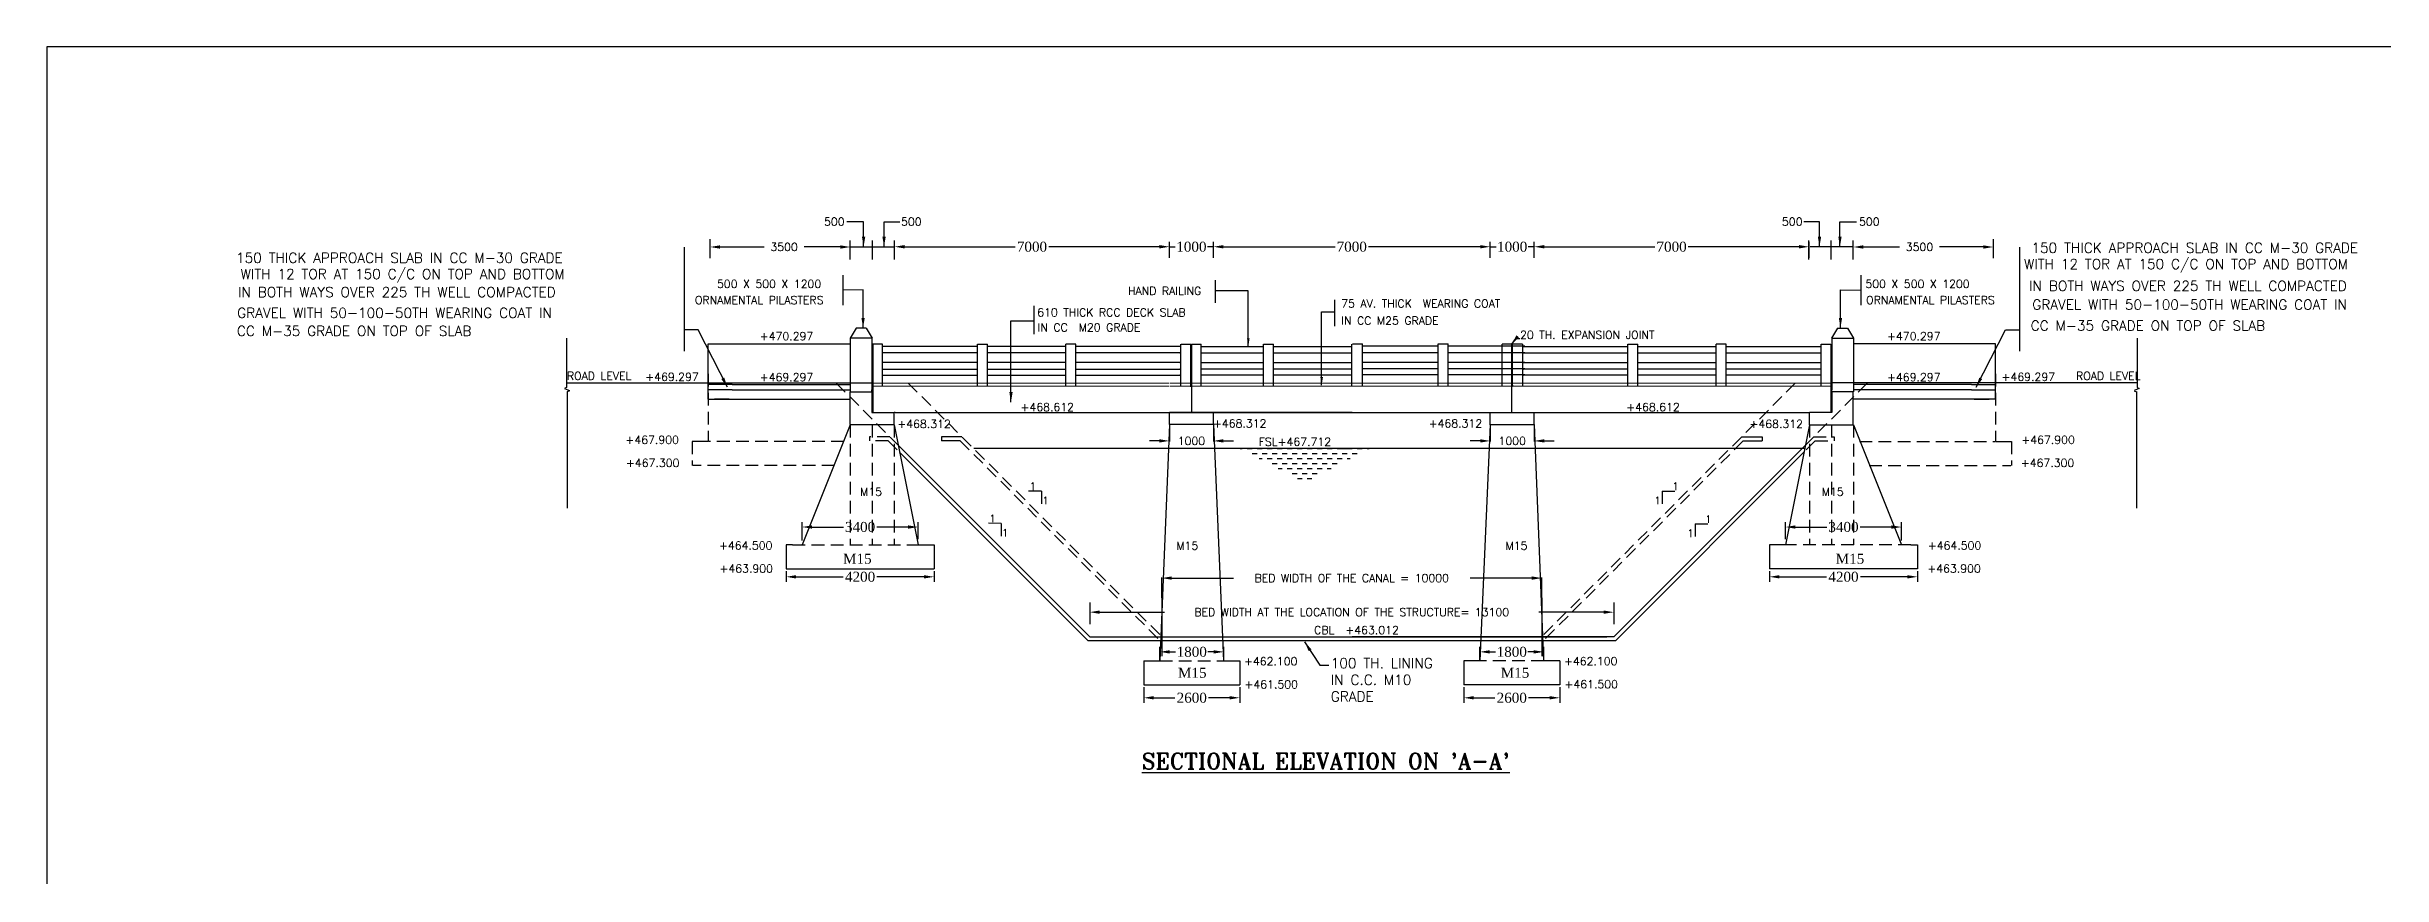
# Model space of a CAD drawing. Header units: millimetres. Extents: x 173 to 1182, y 876 to 1915.
# Drawn here: x 173 to 757, y 1264 to 1471 of the extents above; entities that cross this region are included whole.
import ezdxf
from ezdxf.enums import TextEntityAlignment as Align

# ---------------------------------------------------------------- set-up
doc = ezdxf.new("R2010")
doc.units = ezdxf.units.MM
doc.linetypes.add('HIDDEN', pattern=[9.525, 6.35, -3.175])
doc.styles.add('ROMANS', font='romans')
doc.styles.add('ROMANT', font='romant')
doc.styles.get("Standard").update_dxf_attribs({"font": 'times.ttf'})
doc.styles.add('TIMES NEW ROMAN', font='times.ttf')
doc.dimstyles.new('ISO-25', dxfattribs={"dimtxt": 2.5, "dimasz": 2.5, "dimexe": 1.25, "dimexo": 0.625, "dimtad": 0, "dimtih": 1, "dimtoh": 1, "dimlfac": 100, "dimtxsty": 'TIMES NEW ROMAN', "dimcen": 2.5, "dimadec": 0, "dimazin": 0, "dimtfac": 1, "dimtmove": 0, "dimatfit": 3, "dimfxl": 1, "dimarcsym": 0})
doc.dimstyles.get("Standard").update_dxf_attribs({"dimtxt": 2, "dimasz": 2.5, "dimexe": 0.18, "dimexo": 0.18, "dimgap": 1.5, "dimtad": 0, "dimtih": 1, "dimtoh": 1, "dimdec": 0, "dimlfac": 100, "dimzin": 0, "dimdsep": 46, "dimtxsty": 'ROMANS', "dimcen": 0.09, "dimadec": 0, "dimazin": 0, "dimtfac": 1, "dimtdec": 0, "dimtofl": 0, "dimtmove": 1, "dimatfit": 1, "dimfxl": 1, "dimtolj": 1, "dimtzin": 0, "dimarcsym": 0})
doc.dimstyles.new('STANDARD$0', dxfattribs={"dimscale": 88.888889, "dimtxt": 0.02, "dimasz": 0.02, "dimexe": 0.1, "dimexo": 0.1, "dimgap": 0.09, "dimtad": 2, "dimtih": 1, "dimtoh": 1, "dimdec": 0, "dimzin": 1, "dimdsep": 46, "dimtxsty": 'Standard', "dimcen": 0.09, "dimadec": 0, "dimazin": 0, "dimtfac": 1, "dimtdec": 4, "dimtofl": 0, "dimtmove": 0, "dimatfit": 3, "dimfxl": 1, "dimtolj": 1, "dimtzin": 1, "dimarcsym": 0})

# ---------------------------------------------------------------- blocks, each defined once
blk = doc.blocks.new('*D68')
at = {"color": 0, "lineweight": -2, "transparency": 16777216}
for p, q in [((451.41, 1372.75), (448.91, 1372.75)), ((453.91, 1376.64), (453.91, 1372.57)), ((464.91, 1376.61), (464.91, 1372.57)), ((467.41, 1372.75), (469.91, 1372.75))]:
    blk.add_line(p, q, dxfattribs=at)
at = {"color": 0, "transparency": 16777216}
for points in [[(451.41, 1373.17), (451.41, 1372.34), (453.91, 1372.75)], [(467.41, 1373.17), (467.41, 1372.34), (464.91, 1372.75)]]:
    blk.add_solid(points, dxfattribs=at)
at = {"layer": 'Defpoints', "color": 0, "transparency": 16777216}
for p in [(453.91, 1376.82), (464.91, 1376.79), (464.91, 1372.75)]:
    blk.add_point(p, dxfattribs=at)
at = {"color": 0, "transparency": 16777216, "insert": (459.41, 1372.75), "char_height": 2, "attachment_point": 5, "style": 'ROMANS'}
blk.add_mtext('\\A1;1000', dxfattribs=at)
blk = doc.blocks.new('*D69')
at = {"color": 0, "lineweight": -2, "transparency": 16777216}
for p, q in [((436.5, 1329.94), (452.72, 1329.94)), ((562.5, 1329.94), (546.29, 1329.94))]:
    blk.add_line(p, q, dxfattribs=at)
at = {"color": 0, "transparency": 16777216}
for points in [[(436.5, 1330.36), (436.5, 1329.53), (434, 1329.94)], [(562.5, 1330.36), (562.5, 1329.53), (565, 1329.94)]]:
    blk.add_solid(points, dxfattribs=at)
at = {"layer": 'Defpoints', "color": 0, "transparency": 16777216}
for p in [(434, 1329.94), (565, 1329.94), (565, 1329.94)]:
    blk.add_point(p, dxfattribs=at)
at = {"color": 0, "transparency": 16777216, "insert": (499.5, 1329.94), "char_height": 2, "attachment_point": 5, "style": 'ROMANS'}
blk.add_mtext('\\A1;BED WIDTH AT THE LOCATION OF THE STRUCTURE= 13100', dxfattribs=at)
blk = doc.blocks.new('*D75')
at = {"color": 0, "lineweight": -2, "transparency": 16777216}
for p, q in [((362.09, 1347.87), (362.09, 1352.48)), ((364.59, 1351.23), (372.41, 1351.23)), ((388.59, 1351.23), (380.76, 1351.23)), ((391.09, 1348.23), (391.09, 1352.48))]:
    blk.add_line(p, q, dxfattribs=at)
at = {"color": 0, "transparency": 16777216}
for points in [[(364.59, 1351.64), (364.59, 1350.81), (362.09, 1351.23)], [(388.59, 1351.64), (388.59, 1350.81), (391.09, 1351.23)]]:
    blk.add_solid(points, dxfattribs=at)
at = {"layer": 'Defpoints', "color": 0, "transparency": 16777216}
for p in [(391.09, 1351.23), (362.09, 1347.24), (391.09, 1347.61)]:
    blk.add_point(p, dxfattribs=at)
at = {"color": 0, "transparency": 16777216, "insert": (376.59, 1351.23), "char_height": 2.5, "attachment_point": 5, "style": 'TIMES NEW ROMAN'}
blk.add_mtext('3400', dxfattribs=at)
blk = doc.blocks.new('*D76')
at = {"color": 0, "lineweight": -2, "transparency": 16777216}
for p, q in [((358.09, 1340.17), (358.09, 1337.53)), ((360.59, 1338.78), (372.37, 1338.78)), ((392.59, 1338.78), (380.81, 1338.78)), ((395.09, 1340.17), (395.09, 1337.53))]:
    blk.add_line(p, q, dxfattribs=at)
at = {"color": 0, "transparency": 16777216}
for points in [[(360.59, 1339.19), (360.59, 1338.36), (358.09, 1338.78)], [(392.59, 1339.19), (392.59, 1338.36), (395.09, 1338.78)]]:
    blk.add_solid(points, dxfattribs=at)
at = {"layer": 'Defpoints', "color": 0, "transparency": 16777216}
for p in [(358.09, 1340.79), (395.09, 1340.79), (395.09, 1338.78)]:
    blk.add_point(p, dxfattribs=at)
at = {"color": 0, "transparency": 16777216, "insert": (376.59, 1338.78), "char_height": 2.5, "attachment_point": 5, "style": 'TIMES NEW ROMAN'}
blk.add_mtext('4200', dxfattribs=at)
blk = doc.blocks.new('*D77')
at = {"color": 0, "lineweight": -2, "transparency": 16777216}
for p, q in [((339.11, 1420.98), (339.11, 1421.4)), ((341.61, 1421.22), (352.57, 1421.22)), ((371.64, 1421.22), (362.61, 1421.22)), ((374.14, 1420.67), (374.14, 1421.4))]:
    blk.add_line(p, q, dxfattribs=at)
at = {"color": 0, "transparency": 16777216}
for points in [[(341.61, 1421.64), (341.61, 1420.8), (339.11, 1421.22)], [(371.64, 1421.64), (371.64, 1420.8), (374.14, 1421.22)]]:
    blk.add_solid(points, dxfattribs=at)
at = {"layer": 'Defpoints', "color": 0, "transparency": 16777216}
for p in [(339.11, 1421.22), (339.11, 1420.8), (374.14, 1420.49)]:
    blk.add_point(p, dxfattribs=at)
at = {"color": 0, "transparency": 16777216, "insert": (357.59, 1421.22), "char_height": 2, "attachment_point": 5, "style": 'ROMANS'}
blk.add_mtext('\\A1;3500', dxfattribs=at)
blk = doc.blocks.new('*D90')
at = {"color": 0, "lineweight": -2, "transparency": 16777216}
for p, q in [((452, 1333.52), (452, 1338.64)), ((454.5, 1338.46), (469.91, 1338.46)), ((544.5, 1338.46), (529.1, 1338.46)), ((547, 1333.52), (547, 1338.64))]:
    blk.add_line(p, q, dxfattribs=at)
at = {"color": 0, "transparency": 16777216}
for points in [[(454.5, 1338.88), (454.5, 1338.05), (452, 1338.46)], [(544.5, 1338.88), (544.5, 1338.05), (547, 1338.46)]]:
    blk.add_solid(points, dxfattribs=at)
at = {"layer": 'Defpoints', "color": 0, "transparency": 16777216}
for p in [(547, 1338.46), (452, 1333.34), (547, 1333.34)]:
    blk.add_point(p, dxfattribs=at)
at = {"color": 0, "transparency": 16777216, "insert": (499.5, 1338.46), "char_height": 2, "attachment_point": 5, "style": 'ROMANS'}
blk.add_mtext('\\A1;BED WIDTH OF THE CANAL = 10000', dxfattribs=at)
blk = doc.blocks.new('*D94')
at = {"color": 0, "lineweight": -2, "transparency": 16777216}
for p, q in [((447.5, 1311.19), (447.5, 1307.29)), ((450, 1308.54), (455.29, 1308.54)), ((469, 1308.54), (463.71, 1308.54)), ((471.5, 1311.19), (471.5, 1307.29))]:
    blk.add_line(p, q, dxfattribs=at)
at = {"color": 0, "transparency": 16777216}
for points in [[(450, 1308.96), (450, 1308.13), (447.5, 1308.54)], [(469, 1308.96), (469, 1308.13), (471.5, 1308.54)]]:
    blk.add_solid(points, dxfattribs=at)
at = {"layer": 'Defpoints', "color": 0, "transparency": 16777216}
for p in [(447.5, 1311.82), (447.5, 1308.54), (471.5, 1311.82)]:
    blk.add_point(p, dxfattribs=at)
at = {"color": 0, "transparency": 16777216, "insert": (459.5, 1308.54), "char_height": 2.5, "attachment_point": 5, "style": 'TIMES NEW ROMAN'}
blk.add_mtext('2600', dxfattribs=at)
blk = doc.blocks.new('*D95')
at = {"color": 0, "lineweight": -2, "transparency": 16777216}
for p, q in [((451.5, 1317.93), (451.5, 1321.27)), ((454, 1320.02), (455.47, 1320.02)), ((465.01, 1320.02), (463.54, 1320.02)), ((467.51, 1317.84), (467.51, 1321.27))]:
    blk.add_line(p, q, dxfattribs=at)
at = {"color": 0, "transparency": 16777216}
for points in [[(454, 1320.43), (454, 1319.6), (451.5, 1320.02)], [(465.01, 1320.43), (465.01, 1319.6), (467.51, 1320.02)]]:
    blk.add_solid(points, dxfattribs=at)
at = {"layer": 'Defpoints', "color": 0, "transparency": 16777216}
for p in [(451.5, 1320.02), (451.5, 1317.31), (467.51, 1317.21)]:
    blk.add_point(p, dxfattribs=at)
at = {"color": 0, "transparency": 16777216, "insert": (459.5, 1320.02), "char_height": 2.5, "attachment_point": 5, "style": 'TIMES NEW ROMAN'}
blk.add_mtext('1800', dxfattribs=at)
blk = doc.blocks.new('*D107')
at = {"color": 0, "lineweight": -2, "transparency": 16777216}
for p, q in [((531.6, 1372.75), (529.1, 1372.75)), ((534.1, 1376.61), (534.1, 1372.57)), ((545.1, 1376.64), (545.1, 1372.57)), ((547.6, 1372.75), (550.1, 1372.75))]:
    blk.add_line(p, q, dxfattribs=at)
at = {"color": 0, "transparency": 16777216}
for points in [[(531.6, 1373.17), (531.6, 1372.34), (534.1, 1372.75)], [(547.6, 1373.17), (547.6, 1372.34), (545.1, 1372.75)]]:
    blk.add_solid(points, dxfattribs=at)
at = {"layer": 'Defpoints', "color": 0, "transparency": 16777216}
for p in [(534.1, 1376.79), (534.1, 1372.75), (545.1, 1376.82)]:
    blk.add_point(p, dxfattribs=at)
at = {"color": 0, "transparency": 16777216, "insert": (539.6, 1372.75), "char_height": 2, "attachment_point": 5, "style": 'ROMANS'}
blk.add_mtext('\\A1;1000', dxfattribs=at)
blk = doc.blocks.new('*D108')
at = {"color": 0, "lineweight": -2, "transparency": 16777216}
for p, q in [((607.92, 1348.23), (607.92, 1352.48)), ((610.42, 1351.23), (618.24, 1351.23)), ((634.42, 1351.23), (626.59, 1351.23)), ((636.92, 1347.87), (636.92, 1352.48))]:
    blk.add_line(p, q, dxfattribs=at)
at = {"color": 0, "transparency": 16777216}
for points in [[(610.42, 1351.64), (610.42, 1350.81), (607.92, 1351.23)], [(634.42, 1351.64), (634.42, 1350.81), (636.92, 1351.23)]]:
    blk.add_solid(points, dxfattribs=at)
at = {"layer": 'Defpoints', "color": 0, "transparency": 16777216}
for p in [(607.92, 1351.23), (607.92, 1347.61), (636.92, 1347.24)]:
    blk.add_point(p, dxfattribs=at)
at = {"color": 0, "transparency": 16777216, "insert": (622.42, 1351.23), "char_height": 2.5, "attachment_point": 5, "style": 'TIMES NEW ROMAN'}
blk.add_mtext('3400', dxfattribs=at)
blk = doc.blocks.new('*D109')
at = {"color": 0, "lineweight": -2, "transparency": 16777216}
for p, q in [((603.92, 1340.17), (603.92, 1337.53)), ((606.42, 1338.78), (618.2, 1338.78)), ((638.42, 1338.78), (626.64, 1338.78)), ((640.92, 1340.17), (640.92, 1337.53))]:
    blk.add_line(p, q, dxfattribs=at)
at = {"color": 0, "transparency": 16777216}
for points in [[(606.42, 1339.19), (606.42, 1338.36), (603.92, 1338.78)], [(638.42, 1339.19), (638.42, 1338.36), (640.92, 1338.78)]]:
    blk.add_solid(points, dxfattribs=at)
at = {"layer": 'Defpoints', "color": 0, "transparency": 16777216}
for p in [(603.92, 1340.79), (603.92, 1338.78), (640.92, 1340.79)]:
    blk.add_point(p, dxfattribs=at)
at = {"color": 0, "transparency": 16777216, "insert": (622.42, 1338.78), "char_height": 2.5, "attachment_point": 5, "style": 'TIMES NEW ROMAN'}
blk.add_mtext('4200', dxfattribs=at)
blk = doc.blocks.new('*D110')
at = {"color": 0, "lineweight": -2, "transparency": 16777216}
for p, q in [((624.86, 1420.67), (624.86, 1421.4)), ((627.36, 1421.22), (636.39, 1421.22)), ((657.39, 1421.22), (646.44, 1421.22)), ((659.89, 1420.98), (659.89, 1421.4))]:
    blk.add_line(p, q, dxfattribs=at)
at = {"color": 0, "transparency": 16777216}
for points in [[(627.36, 1421.64), (627.36, 1420.8), (624.86, 1421.22)], [(657.39, 1421.64), (657.39, 1420.8), (659.89, 1421.22)]]:
    blk.add_solid(points, dxfattribs=at)
at = {"layer": 'Defpoints', "color": 0, "transparency": 16777216}
for p in [(624.86, 1420.49), (659.89, 1421.22), (659.89, 1420.8)]:
    blk.add_point(p, dxfattribs=at)
at = {"color": 0, "transparency": 16777216, "insert": (641.42, 1421.22), "char_height": 2, "attachment_point": 5, "style": 'ROMANS'}
blk.add_mtext('\\A1;3500', dxfattribs=at)
blk = doc.blocks.new('*D111')
at = {"color": 0, "lineweight": -2, "transparency": 16777216}
for p, q in [((527.5, 1311.19), (527.5, 1307.29)), ((530, 1308.54), (535.29, 1308.54)), ((549, 1308.54), (543.71, 1308.54)), ((551.5, 1311.19), (551.5, 1307.29))]:
    blk.add_line(p, q, dxfattribs=at)
at = {"color": 0, "transparency": 16777216}
for points in [[(530, 1308.96), (530, 1308.13), (527.5, 1308.54)], [(549, 1308.96), (549, 1308.13), (551.5, 1308.54)]]:
    blk.add_solid(points, dxfattribs=at)
at = {"layer": 'Defpoints', "color": 0, "transparency": 16777216}
for p in [(527.5, 1311.82), (551.5, 1311.82), (551.5, 1308.54)]:
    blk.add_point(p, dxfattribs=at)
at = {"color": 0, "transparency": 16777216, "insert": (539.5, 1308.54), "char_height": 2.5, "attachment_point": 5, "style": 'TIMES NEW ROMAN'}
blk.add_mtext('2600', dxfattribs=at)
blk = doc.blocks.new('*D112')
at = {"color": 0, "lineweight": -2, "transparency": 16777216}
for p, q in [((531.5, 1317.84), (531.5, 1321.27)), ((534, 1320.02), (535.47, 1320.02)), ((545, 1320.02), (543.54, 1320.02)), ((547.5, 1317.93), (547.5, 1321.27))]:
    blk.add_line(p, q, dxfattribs=at)
at = {"color": 0, "transparency": 16777216}
for points in [[(534, 1320.43), (534, 1319.6), (531.5, 1320.02)], [(545, 1320.43), (545, 1319.6), (547.5, 1320.02)]]:
    blk.add_solid(points, dxfattribs=at)
at = {"layer": 'Defpoints', "color": 0, "transparency": 16777216}
for p in [(547.5, 1320.02), (531.5, 1317.21), (547.5, 1317.31)]:
    blk.add_point(p, dxfattribs=at)
at = {"color": 0, "transparency": 16777216, "insert": (539.5, 1320.02), "char_height": 2.5, "attachment_point": 5, "style": 'TIMES NEW ROMAN'}
blk.add_mtext('1800', dxfattribs=at)
blk = doc.blocks.new('*D113')
at = {"color": 0, "lineweight": -2, "transparency": 16777216}
for p, q in [((385.21, 1418.54), (385.21, 1422.53)), ((387.71, 1421.28), (415.38, 1421.28)), ((451.41, 1421.28), (423.74, 1421.28)), ((453.91, 1418.54), (453.91, 1422.53))]:
    blk.add_line(p, q, dxfattribs=at)
at = {"color": 0, "transparency": 16777216}
for points in [[(387.71, 1421.7), (387.71, 1420.86), (385.21, 1421.28)], [(451.41, 1421.7), (451.41, 1420.86), (453.91, 1421.28)]]:
    blk.add_solid(points, dxfattribs=at)
at = {"layer": 'Defpoints', "color": 0, "transparency": 16777216}
for p in [(453.91, 1421.28), (385.21, 1417.92), (453.91, 1417.92)]:
    blk.add_point(p, dxfattribs=at)
at = {"color": 0, "transparency": 16777216, "insert": (419.56, 1421.28), "char_height": 2.5, "attachment_point": 5, "style": 'TIMES NEW ROMAN'}
blk.add_mtext('7000', dxfattribs=at)
blk = doc.blocks.new('*D114')
at = {"color": 0, "lineweight": -2, "transparency": 16777216}
for p, q in [((451.41, 1421.28), (448.91, 1421.28)), ((453.91, 1418.54), (453.91, 1422.53)), ((453.91, 1421.28), (455.37, 1421.28)), ((464.91, 1421.28), (463.44, 1421.28)), ((464.91, 1418.5), (464.91, 1422.53)), ((467.41, 1421.28), (469.91, 1421.28))]:
    blk.add_line(p, q, dxfattribs=at)
at = {"color": 0, "transparency": 16777216}
for points in [[(451.41, 1421.7), (451.41, 1420.86), (453.91, 1421.28)], [(467.41, 1421.7), (467.41, 1420.86), (464.91, 1421.28)]]:
    blk.add_solid(points, dxfattribs=at)
at = {"layer": 'Defpoints', "color": 0, "transparency": 16777216}
for p in [(464.91, 1421.28), (453.91, 1417.92), (464.91, 1417.87)]:
    blk.add_point(p, dxfattribs=at)
at = {"color": 0, "transparency": 16777216, "insert": (459.41, 1421.28), "char_height": 2.5, "attachment_point": 5, "style": 'TIMES NEW ROMAN'}
blk.add_mtext('1000', dxfattribs=at)
blk = doc.blocks.new('*D115')
at = {"color": 0, "lineweight": -2, "transparency": 16777216}
for p, q in [((464.91, 1418.5), (464.91, 1422.53)), ((467.41, 1421.28), (495.32, 1421.28)), ((531.6, 1421.28), (503.69, 1421.28)), ((534.1, 1418.5), (534.1, 1422.53))]:
    blk.add_line(p, q, dxfattribs=at)
at = {"color": 0, "transparency": 16777216}
for points in [[(467.41, 1421.7), (467.41, 1420.86), (464.91, 1421.28)], [(531.6, 1421.7), (531.6, 1420.86), (534.1, 1421.28)]]:
    blk.add_solid(points, dxfattribs=at)
at = {"layer": 'Defpoints', "color": 0, "transparency": 16777216}
for p in [(534.1, 1421.28), (464.91, 1417.87), (534.1, 1417.87)]:
    blk.add_point(p, dxfattribs=at)
at = {"color": 0, "transparency": 16777216, "insert": (499.5, 1421.28), "char_height": 2.5, "attachment_point": 5, "style": 'TIMES NEW ROMAN'}
blk.add_mtext('7000', dxfattribs=at)
blk = doc.blocks.new('*D116')
at = {"color": 0, "lineweight": -2, "transparency": 16777216}
for p, q in [((531.6, 1421.28), (529.1, 1421.28)), ((534.1, 1418.5), (534.1, 1422.53)), ((534.1, 1421.28), (535.57, 1421.28)), ((545.1, 1421.28), (543.63, 1421.28)), ((545.1, 1418.5), (545.1, 1422.53)), ((547.6, 1421.28), (550.1, 1421.28))]:
    blk.add_line(p, q, dxfattribs=at)
at = {"color": 0, "transparency": 16777216}
for points in [[(531.6, 1421.7), (531.6, 1420.86), (534.1, 1421.28)], [(547.6, 1421.7), (547.6, 1420.86), (545.1, 1421.28)]]:
    blk.add_solid(points, dxfattribs=at)
at = {"layer": 'Defpoints', "color": 0, "transparency": 16777216}
for p in [(545.1, 1421.28), (534.1, 1417.87), (545.1, 1417.87)]:
    blk.add_point(p, dxfattribs=at)
at = {"color": 0, "transparency": 16777216, "insert": (539.6, 1421.28), "char_height": 2.5, "attachment_point": 5, "style": 'TIMES NEW ROMAN'}
blk.add_mtext('1000', dxfattribs=at)
blk = doc.blocks.new('*D117')
at = {"color": 0, "lineweight": -2, "transparency": 16777216}
for p, q in [((545.1, 1418.5), (545.1, 1422.53)), ((547.6, 1421.28), (575.27, 1421.28)), ((611.3, 1421.28), (583.63, 1421.28)), ((613.8, 1418.5), (613.8, 1422.53))]:
    blk.add_line(p, q, dxfattribs=at)
at = {"color": 0, "transparency": 16777216}
for points in [[(547.6, 1421.7), (547.6, 1420.86), (545.1, 1421.28)], [(611.3, 1421.7), (611.3, 1420.86), (613.8, 1421.28)]]:
    blk.add_solid(points, dxfattribs=at)
at = {"layer": 'Defpoints', "color": 0, "transparency": 16777216}
for p in [(613.8, 1421.28), (545.1, 1417.87), (613.8, 1417.87)]:
    blk.add_point(p, dxfattribs=at)
at = {"color": 0, "transparency": 16777216, "insert": (579.45, 1421.28), "char_height": 2.5, "attachment_point": 5, "style": 'TIMES NEW ROMAN'}
blk.add_mtext('7000', dxfattribs=at)

msp = doc.modelspace()

# ---------------------------------------------------------------- hatches: boundary and pattern name
h = msp.add_hatch()
h.set_pattern_fill('DASH', color=0, scale=10, style=0)
h.set_pattern_definition([(360, (-820.4192, 1114.567), (1.25, 1.25), [1.25, -1.25])])
h.paths.add_polyline_path([(504.4635, 1371.13528), (470.99533, 1371.13528), (487.72941, 1362.36329)])

# ---------------------------------------------------------------- linework, layer by layer
at = {"color": 0}
for p, q in [((1068.25993, 1471.28119), (173.25993, 1471.28119)), ((173.25993, 1471.28119), (173.25993, 876.28119)), ((332.61119, 1421.16884), (332.61119, 1395.14465)), ((339.11273, 1418.43323), (339.11273, 1423.16426)), ((374.14246, 1418.12394), (374.14246, 1422.85497)), ((374.14246, 1421.28944), (384.90135, 1421.28944)), ((379.67793, 1418.12394), (379.67793, 1422.8753)), ((385.21085, 1418.12394), (385.21085, 1422.8753)), ((613.79538, 1418.12394), (613.79538, 1422.8753)), ((624.86378, 1421.28944), (614.10489, 1421.28944)), ((619.32831, 1418.12394), (619.32831, 1422.8753)), ((624.86378, 1418.12394), (624.86378, 1422.85497)), ((659.89351, 1418.43323), (659.89351, 1423.16426)), ((666.39505, 1421.16884), (666.39505, 1395.14465)), ((372.27698, 1414.16996), (372.27698, 1406.64178)), ((465.36596, 1412.94049), (465.36596, 1407.2677)), ((626.72926, 1414.16996), (626.72926, 1406.64178)), ((495.15125, 1408.02876), (495.15125, 1401.44951)), ((420.01004, 1406.5485), (420.01004, 1399.42098)), ((303.18953, 1398.42477), (303.18953, 1386.10737)), ((338.62098, 1397.04734), (374.11273, 1397.04734)), ((338.62098, 1383.17968), (338.62098, 1397.04734)), ((375.57124, 1400.96813), (374.07124, 1398.44058)), ((379.58801, 1398.44058), (374.08199, 1398.44058)), ((374.11273, 1398.44058), (374.11273, 1385.02326)), ((378.08801, 1400.96813), (375.57124, 1400.96813)), ((378.08801, 1400.96813), (379.58801, 1398.44058)), ((379.50754, 1398.42546), (379.50754, 1386.14493)), ((382.18801, 1396.89058), (379.78801, 1396.89058)), ((379.78801, 1396.89058), (379.78801, 1387.79154)), ((382.18801, 1386.44058), (382.18801, 1396.89058)), ((401.31586, 1396.37978), (382.18801, 1396.37978)), ((405.93534, 1396.37978), (387.39001, 1396.37978)), ((405.93534, 1396.89058), (408.43534, 1396.89058)), ((405.93534, 1386.44058), (405.93534, 1396.89058)), ((408.43534, 1386.44058), (408.43534, 1396.89058)), ((427.99884, 1396.37978), (408.43534, 1396.37978)), ((430.49884, 1396.89058), (427.99884, 1396.89058)), ((427.99884, 1386.44058), (427.99884, 1396.89058)), ((430.49884, 1386.44058), (430.49884, 1396.89058)), ((456.73511, 1396.37978), (430.49884, 1396.37978)), ((456.73511, 1386.44058), (456.73511, 1396.89058)), ((456.8208, 1396.89106), (459.3208, 1396.89106)), ((459.30312, 1386.44103), (459.30312, 1396.89103)), ((459.50312, 1396.89055), (461.88881, 1396.89055)), ((459.50312, 1386.43024), (459.50312, 1396.89055)), ((461.88881, 1386.44055), (461.88881, 1396.89055)), ((461.88881, 1396.37975), (477.43688, 1396.37975)), ((477.43688, 1396.89055), (479.93688, 1396.89055)), ((477.43688, 1386.44055), (477.43688, 1396.89055)), ((479.93688, 1386.44055), (479.93688, 1396.89055)), ((479.93688, 1396.37975), (499.52363, 1396.37975)), ((499.52363, 1386.44055), (499.52363, 1396.89055)), ((499.68449, 1397.00914), (502.18449, 1397.00914)), ((502.18449, 1386.55914), (502.18449, 1397.00914)), ((502.18449, 1396.49834), (521.13558, 1396.49834)), ((521.13558, 1397.00914), (523.63558, 1397.00914)), ((521.13558, 1386.55914), (521.13558, 1397.00914)), ((523.63558, 1386.55914), (523.63558, 1397.00914)), ((523.63558, 1396.49834), (542.76342, 1396.49834)), ((539.50312, 1396.89055), (537.11743, 1396.89055)), ((537.11743, 1386.44055), (537.11743, 1396.89055)), ((539.50312, 1386.43024), (539.50312, 1396.89055)), ((542.18544, 1396.89106), (539.68544, 1396.89106)), ((539.70312, 1386.44103), (539.70312, 1396.89103)), ((542.27112, 1386.44058), (542.27112, 1396.89058)), ((542.27112, 1396.37978), (568.5074, 1396.37978)), ((568.5074, 1396.89058), (571.0074, 1396.89058)), ((568.5074, 1386.44058), (568.5074, 1396.89058)), ((571.0074, 1386.44058), (571.0074, 1396.89058)), ((571.0074, 1396.37978), (590.5709, 1396.37978)), ((593.0709, 1396.89058), (590.5709, 1396.89058)), ((590.5709, 1386.44058), (590.5709, 1396.89058)), ((593.0709, 1386.44058), (593.0709, 1396.89058)), ((593.0709, 1396.37978), (611.61623, 1396.37978)), ((597.69038, 1396.37978), (616.81822, 1396.37978)), ((616.81822, 1396.89058), (619.21822, 1396.89058)), ((616.81822, 1386.44058), (616.81822, 1396.89058)), ((619.21822, 1396.89058), (619.21822, 1387.79154)), ((620.91822, 1400.96813), (619.41822, 1398.44058)), ((619.41822, 1398.44058), (624.92424, 1398.44058)), ((619.49869, 1398.42546), (619.49869, 1386.14493)), ((620.91822, 1400.96813), (623.435, 1400.96813)), ((623.435, 1400.96813), (624.935, 1398.44058)), ((624.89351, 1398.44058), (624.89351, 1385.02326)), ((660.38526, 1397.04734), (624.89351, 1397.04734)), ((660.38526, 1383.17968), (660.38526, 1397.04734)), ((695.81671, 1398.42477), (695.81671, 1386.10737)), ((401.31586, 1394.72978), (382.18801, 1394.72978)), ((401.31586, 1392.32978), (382.18801, 1392.32978)), ((382.18801, 1390.67978), (401.31586, 1390.67978)), ((405.93534, 1394.72978), (387.39001, 1394.72978)), ((405.93534, 1392.32978), (387.39001, 1392.32978)), ((387.39001, 1390.67978), (405.93534, 1390.67978)), ((427.99884, 1394.72978), (408.43534, 1394.72978)), ((427.99884, 1392.32978), (408.43534, 1392.32978)), ((408.43534, 1390.67978), (427.99884, 1390.67978)), ((456.73511, 1394.72978), (430.49884, 1394.72978)), ((456.73511, 1392.32978), (430.49884, 1392.32978)), ((430.49884, 1390.67978), (456.73511, 1390.67978)), ((456.5447, 1394.72975), (456.73511, 1394.72975)), ((456.5447, 1392.32975), (456.73511, 1392.32975)), ((456.73511, 1390.67975), (456.5447, 1390.67975)), ((461.88881, 1394.72975), (477.43688, 1394.72975)), ((461.88881, 1392.32975), (477.43688, 1392.32975)), ((477.43688, 1390.67975), (461.88881, 1390.67975)), ((479.93688, 1394.72975), (499.52363, 1394.72975)), ((479.93688, 1392.32975), (499.52363, 1392.32975)), ((499.52363, 1390.67975), (479.93688, 1390.67975)), ((502.18449, 1394.84834), (521.13558, 1394.84834)), ((502.18449, 1392.44834), (521.13558, 1392.44834)), ((521.13558, 1390.79834), (502.18449, 1390.79834)), ((523.63558, 1394.84834), (542.76342, 1394.84834)), ((523.63558, 1392.44834), (542.76342, 1392.44834)), ((542.76342, 1390.79834), (523.63558, 1390.79834)), ((542.27112, 1394.72978), (568.5074, 1394.72978)), ((542.46153, 1394.72975), (542.27112, 1394.72975)), ((542.27112, 1392.32978), (568.5074, 1392.32978)), ((542.46153, 1392.32975), (542.27112, 1392.32975)), ((568.5074, 1390.67978), (542.27112, 1390.67978)), ((542.27112, 1390.67975), (542.46153, 1390.67975)), ((571.0074, 1394.72978), (590.5709, 1394.72978)), ((571.0074, 1392.32978), (590.5709, 1392.32978)), ((590.5709, 1390.67978), (571.0074, 1390.67978)), ((593.0709, 1394.72978), (611.61623, 1394.72978)), ((593.0709, 1392.32978), (611.61623, 1392.32978)), ((611.61623, 1390.67978), (593.0709, 1390.67978)), ((597.69038, 1394.72978), (616.81822, 1394.72978)), ((597.69038, 1392.32978), (616.81822, 1392.32978)), ((616.81822, 1390.67978), (597.69038, 1390.67978)), ((303.18953, 1386.10737), (302.70534, 1385.81451)), ((302.70534, 1385.81451), (303.94774, 1385.32677)), ((303.36222, 1387.2377), (379.50754, 1387.2377)), ((303.94774, 1385.2411), (303.36222, 1384.99473)), ((303.36222, 1385.0804), (303.36222, 1355.94697)), ((338.62098, 1383.17968), (338.62098, 1387.2377)), ((344.58801, 1386.86323), (338.62098, 1386.86323)), ((344.58801, 1385.54706), (338.62098, 1385.54706)), ((344.58801, 1386.86323), (374.11273, 1386.86323)), ((344.58801, 1385.54706), (374.11273, 1385.54706)), ((374.08356, 1385.02326), (379.50312, 1385.02326)), ((374.1274, 1376.81537), (374.1274, 1385.02326)), ((379.50312, 1386.25059), (379.50312, 1385.5202)), ((379.50312, 1385.02326), (379.50312, 1385.5202)), ((379.50312, 1385.02326), (379.50312, 1379.81697)), ((379.78801, 1387.79154), (379.78801, 1387.42356)), ((379.78801, 1387.42356), (379.78801, 1379.81697)), ((382.18801, 1389.17978), (401.31586, 1389.17978)), ((387.39001, 1389.17978), (405.93534, 1389.17978)), ((408.43534, 1389.17978), (427.99884, 1389.17978)), ((430.49884, 1389.17978), (456.73511, 1389.17978)), ((456.73511, 1389.17975), (456.5447, 1389.17975)), ((459.10312, 1386.43024), (459.30312, 1386.43024)), ((459.18881, 1386.44055), (459.30312, 1386.43024)), ((459.41743, 1386.44055), (459.30312, 1386.43024)), ((459.50312, 1386.43024), (459.30312, 1386.43024)), ((459.50312, 1379.81729), (459.50312, 1389.17975)), ((477.43688, 1389.17975), (461.88881, 1389.17975)), ((499.52363, 1389.17975), (479.93688, 1389.17975)), ((521.13558, 1389.29834), (502.18449, 1389.29834)), ((542.76342, 1389.29834), (523.63558, 1389.29834)), ((539.50312, 1379.81729), (539.50312, 1389.17975)), ((539.50312, 1386.43024), (539.70312, 1386.43024)), ((539.58881, 1386.44055), (539.70312, 1386.43024)), ((539.81743, 1386.44055), (539.70312, 1386.43024)), ((539.90312, 1386.43024), (539.70312, 1386.43024)), ((568.5074, 1389.17978), (542.27112, 1389.17978)), ((542.27112, 1389.17975), (542.46153, 1389.17975)), ((590.5709, 1389.17978), (571.0074, 1389.17978)), ((611.61623, 1389.17978), (593.0709, 1389.17978)), ((616.81822, 1389.17978), (597.69038, 1389.17978)), ((619.21822, 1387.79154), (619.21822, 1387.42356)), ((619.21822, 1387.42356), (619.21822, 1379.81697)), ((695.64402, 1387.2377), (619.49869, 1387.2377)), ((619.50312, 1386.25059), (619.50312, 1385.5202)), ((619.50312, 1385.02326), (619.50312, 1385.5202)), ((619.50312, 1385.02326), (619.50312, 1379.81697)), ((624.92268, 1385.02326), (619.50312, 1385.02326)), ((624.87884, 1376.81537), (624.87884, 1385.02326)), ((654.41822, 1386.86323), (624.89351, 1386.86323)), ((654.41822, 1385.54706), (624.89351, 1385.54706)), ((654.41822, 1386.86323), (660.38526, 1386.86323)), ((654.41822, 1385.54706), (660.38526, 1385.54706)), ((660.38526, 1383.17968), (660.38526, 1387.2377)), ((696.3009, 1385.81451), (695.0585, 1385.32677)), ((695.0585, 1385.2411), (695.64402, 1384.99473)), ((695.64402, 1385.0804), (695.64402, 1355.94697)), ((695.81671, 1386.10737), (696.3009, 1385.81451)), ((338.62098, 1383.17968), (374.17959, 1383.17968)), ((343.87777, 1383.17968), (340.19436, 1383.17968)), ((379.50312, 1379.81697), (385.08801, 1379.81697)), ((385.3544, 1379.81697), (385.08801, 1379.81697)), ((385.08801, 1376.8084), (385.08801, 1379.81697)), ((385.3544, 1379.81697), (613.65184, 1379.81697)), ((453.90649, 1376.82233), (453.90649, 1379.81697)), ((499.58079, 1379.82391), (453.95902, 1379.81726)), ((464.90649, 1376.79221), (464.90649, 1379.77339)), ((534.09975, 1376.79221), (534.09975, 1379.77339)), ((545.09975, 1376.82233), (545.09975, 1379.81697)), ((613.65184, 1379.81697), (613.91822, 1379.81697)), ((619.50312, 1379.81697), (613.91822, 1379.81697)), ((613.91822, 1376.8084), (613.91822, 1379.81697)), ((660.38526, 1383.17968), (624.82665, 1383.17968)), ((655.12847, 1383.17968), (658.81188, 1383.17968)), ((338.62098, 1372.6077), (334.62098, 1372.6077)), ((374.08801, 1376.8084), (362.08801, 1346.79229)), ((379.50312, 1376.8084), (374.1274, 1376.8084)), ((378.9386, 1373.76102), (378.9386, 1372.76102)), ((385.08801, 1376.8084), (379.50312, 1376.8084)), ((385.08801, 1376.8084), (391.08801, 1346.79229)), ((385.40298, 1375.25878), (385.40298, 1375.25878)), ((396.9386, 1373.76102), (396.9386, 1372.76102)), ((453.90649, 1376.82233), (451.53741, 1317.81697)), ((464.90649, 1376.82233), (453.90649, 1376.82233)), ((464.90649, 1376.82233), (467.46639, 1317.78414)), ((534.09975, 1376.82233), (531.53985, 1317.78414)), ((534.09975, 1376.82233), (545.09975, 1376.82233)), ((545.09975, 1376.82233), (547.46883, 1317.81697)), ((602.06764, 1373.76102), (602.06764, 1372.76102)), ((613.91822, 1376.8084), (607.91822, 1346.79229)), ((613.60326, 1375.25878), (613.60326, 1375.25878)), ((613.91822, 1376.8084), (619.50312, 1376.8084)), ((619.50312, 1376.8084), (624.87884, 1376.8084)), ((620.06764, 1373.76102), (620.06764, 1372.76102)), ((624.91822, 1376.8084), (636.91822, 1346.79229)), ((660.38526, 1372.6077), (664.38526, 1372.6077)), ((386.10641, 1371.71368), (434.00312, 1323.81697)), ((386.45973, 1369.94615), (433.58891, 1322.81697)), ((612.72058, 1370.81697), (405.00312, 1370.81697)), ((495.83079, 1370.81697), (499.58079, 1370.81697)), ((612.89982, 1371.71368), (565.00312, 1323.81697)), ((612.54651, 1369.94615), (565.41733, 1322.81697)), ((359.71536, 1346.79229), (358.08801, 1346.79229)), ((358.08801, 1346.79229), (358.08801, 1340.79229)), ((391.08801, 1346.79229), (395.08801, 1346.79229)), ((395.08801, 1346.79229), (395.08801, 1340.79229)), ((607.91822, 1346.79229), (603.91822, 1346.79229)), ((603.91822, 1346.79229), (603.91822, 1340.79229)), ((639.29088, 1346.79229), (640.91822, 1346.79229)), ((640.91822, 1346.79229), (640.91822, 1340.79229)), ((358.08801, 1340.79229), (395.08801, 1340.79229)), ((640.91822, 1340.79229), (603.91822, 1340.79229)), ((434.00312, 1332.39334), (434.00312, 1326.96893)), ((452.00312, 1333.51753), (452.00312, 1318.97521)), ((547.00312, 1333.51753), (547.00312, 1318.97521)), ((565.00312, 1332.39334), (565.00312, 1326.96893)), ((565.41733, 1322.81697), (433.58891, 1322.81697)), ((434.00312, 1323.81697), (499.58079, 1323.81697)), ((499.50312, 1323.81697), (563.25312, 1323.81697)), ((565.00312, 1323.81697), (499.58079, 1323.81697)), ((447.50312, 1317.81697), (447.50312, 1311.81697)), ((447.50312, 1317.81697), (451.53741, 1317.81697)), ((467.46639, 1317.78414), (471.50312, 1317.7775)), ((471.50312, 1317.7775), (471.50312, 1311.81697)), ((531.53985, 1317.78414), (527.50312, 1317.7775)), ((527.50312, 1317.7775), (527.50312, 1311.81697)), ((551.50312, 1317.81697), (547.46883, 1317.81697)), ((551.50312, 1317.81697), (551.50312, 1311.81697)), ((447.50312, 1311.81697), (471.50312, 1311.81697)), ((551.50312, 1311.81697), (527.50312, 1311.81697))]:
    msp.add_line(p, q, dxfattribs=at)
at = {"color": 0, "linetype": 'HIDDEN', "ltscale": 0.5}
for p, q in [((338.62098, 1389.54869), (338.62098, 1372.6077)), ((370.62951, 1387.19058), (386.10641, 1371.71368)), ((388.62951, 1387.19058), (452.00312, 1323.81697)), ((610.37673, 1387.19058), (547.00312, 1323.81697)), ((628.37673, 1387.19058), (612.89982, 1371.71368)), ((660.38526, 1389.54869), (660.38526, 1372.6077)), ((334.62098, 1372.6077), (334.62098, 1366.6077)), ((372.56397, 1372.6077), (338.77632, 1372.6077)), ((374.08801, 1376.8084), (374.08801, 1346.79229)), ((384.05906, 1373.76102), (378.9386, 1373.76102)), ((383.64485, 1372.76102), (378.9386, 1372.76102)), ((379.58801, 1376.8084), (379.58801, 1346.79229)), ((383.64485, 1372.76102), (386.45973, 1369.94615)), ((385.08801, 1376.8084), (385.08801, 1346.79229)), ((401.64485, 1372.76102), (451.58891, 1322.81697)), ((597.36139, 1372.76102), (547.41733, 1322.81697)), ((615.36139, 1372.76102), (612.54651, 1369.94615)), ((613.91822, 1376.8084), (613.91822, 1346.79229)), ((614.94717, 1373.76102), (620.06764, 1373.76102)), ((615.36139, 1372.76102), (620.06764, 1372.76102)), ((619.41822, 1376.8084), (619.41822, 1346.79229)), ((624.91822, 1376.8084), (624.91822, 1346.79229)), ((626.44227, 1372.6077), (660.22992, 1372.6077)), ((664.38526, 1372.6077), (664.38526, 1366.6077)), ((370.16526, 1366.6077), (334.77632, 1366.6077)), ((628.84098, 1366.6077), (664.22992, 1366.6077)), ((421.90304, 1360.20328), (417.32434, 1360.23894)), ((421.90304, 1360.20328), (421.90304, 1355.60441)), ((577.1032, 1360.20328), (581.68189, 1360.23894)), ((577.1032, 1360.20328), (577.1032, 1355.60441)), ((411.85129, 1352.13417), (407.2726, 1352.16982)), ((411.85129, 1352.13417), (411.85129, 1347.5353)), ((585.30931, 1351.99717), (589.888, 1352.03283)), ((585.30931, 1351.99717), (585.30931, 1347.3983)), ((359.71536, 1346.79229), (391.08801, 1346.79229)), ((639.29088, 1346.79229), (607.91822, 1346.79229)), ((451.50312, 1317.81039), (467.50312, 1317.78408)), ((547.50312, 1317.81039), (531.50312, 1317.78408))]:
    msp.add_line(p, q, dxfattribs=at)
at = {"color": 0, "linetype": 'HIDDEN'}
for p, q in [((402.05906, 1373.76102), (396.9386, 1373.76102)), ((401.64485, 1372.76102), (396.9386, 1372.76102)), ((596.94717, 1373.76102), (602.06764, 1373.76102)), ((597.36139, 1372.76102), (602.06764, 1372.76102))]:
    msp.add_line(p, q, dxfattribs=at)
at = {"color": 0, "flags": 128}
for points in [[(379.78801, 1387.19058, 0.2, 0.2, 0), (453.89101, 1387.19058, 0.2, 0.2, 0)], [(499.58079, 1387.19055, 0.2, 0.2, 0), (454.0447, 1387.19055, 0.2, 0.2, 0)], [(545.16342, 1387.178, 0.2, 0.2, 0), (499.50312, 1387.178, 0.2, 0.2, 0)], [(619.21822, 1387.19058, 0.2, 0.2, 0), (545.11523, 1387.19058, 0.2, 0.2, 0)]]:
    msp.add_lwpolyline(points, format="xyseb", dxfattribs=at)
at = {"color": 0, "const_width": 0.2, "flags": 128}
for points in [[(379.78801, 1386.44058), (453.89101, 1386.44058)], [(499.58079, 1386.44055), (454.0447, 1386.44055)], [(545.16342, 1386.428), (499.50312, 1386.428)], [(619.21822, 1386.44058), (545.11523, 1386.44058)]]:
    msp.add_lwpolyline(points, dxfattribs=at)

# ---------------------------------------------------------------- texts
at = {"color": 0, "style": 'ROMANS'}
for s, height, p in [('500', 2, (367.56915, 1426.5576)), ('500', 2, (386.82556, 1426.5576)), ('500', 2, (607.03782, 1426.5576)), ('500', 2, (626.29423, 1426.5576)), ('150 THICK APPROACH SLAB IN CC M-30 GRADE', 2.5, (220.59698, 1417.25645)), ('150 THICK APPROACH SLAB IN CC M-30 GRADE', 2.5, (669.4077, 1419.75665)), ('WITH 12 TOR AT 150 C/C ON TOP AND BOTTOM', 2.5, (221.74058, 1413.20883)), ('500 X 500 X 1200', 2, (340.814, 1410.99601)), ('500 X 500 X 1200', 2, (627.90652, 1410.99601)), ('WITH 12 TOR AT 150 C/C ON TOP AND BOTTOM', 2.5, (667.54981, 1415.70904)), ('IN BOTH WAYS OVER 225 TH WELL COMPACTED', 2.5, (221.09763, 1408.69183)), ('ORNAMENTAL PILASTERS', 2, (335.30386, 1406.94839)), ('HAND RAILING ', 2, (443.55365, 1409.24269)), ('75 AV. THICK  WEARING COAT', 2, (496.86393, 1406.07988)), ('ORNAMENTAL PILASTERS', 2, (628.08333, 1406.94839)), ('IN BOTH WAYS OVER 225 TH WELL COMPACTED', 2.5, (668.83992, 1410.24833)), ('GRAVEL WITH 50-100-50TH WEARING COAT IN', 2.5, (669.61965, 1405.57362)), ('CC M-35 GRADE ON TOP OF SLAB', 2.5, (220.81172, 1398.98343)), ('GRAVEL WITH 50-100-50TH WEARING COAT IN', 2.5, (220.88288, 1403.50043)), ('610 THICK RCC DECK SLAB ', 2, (420.86971, 1403.86562)), ('IN CC  M20 GRADE', 2, (420.95791, 1400.11258)), ('IN CC M25 GRADE', 2, (496.86393, 1401.81246)), ('CC M-35 GRADE ON TOP OF SLAB', 2.5, (669.21941, 1400.31495)), ('+470.297', 2, (351.50891, 1397.92753)), ('20 TH. EXPANSION JOINT', 2, (541.56545, 1398.25261)), ('+470.297', 2, (633.30685, 1397.92753)), (' ROAD LEVEL', 2, (301.9258, 1388.00601)), ('+469.297', 2, (322.88412, 1387.75067)), ('+469.297', 2, (351.50891, 1387.67735)), ('+469.297', 2, (633.30685, 1387.67735)), ('+469.297', 2, (661.93164, 1387.75067)), (' ROAD LEVEL', 2, (679.17567, 1388.00601)), ('+468.312', 2, (385.89473, 1375.98869)), ('+468.612', 2, (416.6963, 1380.1978)), ('+468.312', 2, (464.79347, 1376.11117)), ('+468.312', 2, (518.72284, 1376.11117)), ('+468.612', 2, (568.11946, 1380.1978)), ('+468.312', 2, (598.92103, 1375.98869)), ('+467.900', 2, (317.93547, 1372.01481)), ('FSL+467.712', 2, (476.24598, 1371.53672)), ('+467.900', 2, (666.88029, 1372.01481)), ('+467.300', 2, (318.06114, 1366.24181)), ('+467.300', 2, (666.75463, 1366.24181)), ('M15 ', 2, (376.5885, 1359.04645)), ('M15 ', 2, (616.98917, 1359.04645)), ('+464.500', 2, (341.3133, 1345.61164)), ('M15 ', 2, (455.63981, 1345.56229)), ('M15 ', 2, (537.93786, 1345.56229)), ('+464.500', 2, (643.50246, 1345.61164)), ('+463.900', 2, (341.43896, 1339.83865)), ('+463.900', 2, (643.3768, 1339.83865)), ('CBL  +463.012', 2, (490.09826, 1324.46307)), ('+462.100', 2, (472.55263, 1316.65834)), ('+462.100', 2, (552.55263, 1316.69781)), ('+461.500', 2, (472.67829, 1310.88534)), ('+461.500', 2, (552.67829, 1310.92481))]:
    msp.add_text(s, height=height, dxfattribs=at).set_placement(p)
at = {"color": 0, "linetype": 'HIDDEN', "ltscale": 0.5, "style": 'ROMANS'}
for p in [(418.93725, 1360.47303), (579.62255, 1360.47303), (422.10874, 1356.91096), (575.14157, 1356.93612), (408.88551, 1352.40391), (412.057, 1348.84185), (583.34768, 1348.73001), (587.82866, 1352.26692)]:
    msp.add_text('1', height=1.875, dxfattribs=at).set_placement(p)
at = {"color": 0, "style": 'ROMANT'}
msp.add_text("%%uSECTIONAL ELEVATION ON 'A-A'", height=4, dxfattribs=at).set_placement((493.01259, 1290.70457), align=Align.CENTER)
at = {"color": 0, "char_height": 2.5, "width": 200}
for insert, attachment_point in [((371.3928, 1344.55722), 1), ((627.61344, 1344.55722), 3), ((455.12301, 1316.04608), 1), ((543.88322, 1316.04608), 3)]:
    msp.add_mtext(' M15', dxfattribs=dict(at, insert=insert, attachment_point=attachment_point))
at = {"color": 0, "insert": (494.25283, 1318.44439), "char_height": 2.5, "width": 200, "attachment_point": 1, "style": 'ROMANS'}
msp.add_mtext('100 TH. LINING \\PIN C.C. M10 \\PGRADE  ', dxfattribs=at)

# ---------------------------------------------------------------- dimensions: what is measured, and where the dimension line sits
at = {"color": 0}
dim = msp.add_linear_dim(base=(339.11273, 1421.2203), p1=(374.14246, 1420.48946), p2=(339.11273, 1420.79874), text='3500', dimstyle='Standard', dxfattribs=at)
dim.commit()
dim.dimension.update_dxf_attribs({"geometry": '*D77', "text_midpoint": (357.58935, 1421.2203), "dimtype": 160})
for base, p1, p2, text, picture, middle in [((453.90649, 1421.28031), (385.21085, 1417.9185), (453.90649, 1417.9185), '7000', '*D113', (419.55867, 1421.28031)), ((391.08801, 1351.22814), (362.08801, 1347.24058), (391.08801, 1347.60734), '3400', '*D75', (376.58801, 1351.22814)), ((395.08801, 1338.77542), (358.08801, 1340.79229), (395.08801, 1340.79229), '4200', '*D76', (376.58801, 1338.77542))]:
    dim = msp.add_linear_dim(base=base, p1=p1, p2=p2, text=text, dimstyle='ISO-25', dxfattribs=at)
    dim.commit()
    dim.dimension.update_dxf_attribs({"geometry": picture, "text_midpoint": middle})
for base, p1, p2, text, dimstyle, override, picture, middle in [((464.90649, 1421.28031), (453.90649, 1417.9185), (464.90649, 1417.87492), '1000', 'ISO-25', {"dimtmove": 1}, '*D114', (459.40649, 1421.28031)), ((534.09975, 1421.28031), (464.90649, 1417.87492), (534.09975, 1417.87492), '7000', 'ISO-25', {"dimtmove": 1}, '*D115', (499.50312, 1421.28031)), ((545.09975, 1421.28031), (534.09975, 1417.87492), (545.09975, 1417.87492), '1000', 'ISO-25', {"dimtmove": 1}, '*D116', (539.59975, 1421.28031)), ((613.79538, 1421.28031), (545.09975, 1417.87492), (613.79538, 1417.87492), '7000', 'ISO-25', {"dimtmove": 1}, '*D117', (579.44757, 1421.28031)), ((464.90649, 1372.75342), (453.90649, 1376.82233), (464.90649, 1376.79221), '1000', 'STANDARD$0', {"dimscale": 1, "dimtxt": 2, "dimasz": 2.5, "dimexe": 0.18, "dimexo": 0.18, "dimgap": 1.5, "dimtad": 0, "dimlfac": 100, "dimzin": 0, "dimtxsty": 'ROMANS', "dimtdec": 0, "dimtmove": 1, "dimatfit": 1, "dimtzin": 0}, '*D68', (459.40649, 1372.75342)), ((547.00312, 1338.46479), (452.00312, 1333.33753), (547.00312, 1333.33753), 'BED WIDTH OF THE CANAL = 10000', 'STANDARD$0', {"dimscale": 1, "dimtxt": 2, "dimasz": 2.5, "dimexe": 0.18, "dimexo": 0.18, "dimgap": 1.5, "dimtad": 0, "dimlfac": 100, "dimzin": 0, "dimtxsty": 'ROMANS', "dimtdec": 0, "dimtmove": 2, "dimatfit": 1, "dimtzin": 0}, '*D90', (499.50312, 1338.46479)), ((565.00312, 1329.94389), (434.00312, 1329.94389), (565.00312, 1329.94389), 'BED WIDTH AT THE LOCATION OF THE STRUCTURE= 13100', 'STANDARD$0', {"dimscale": 1, "dimtxt": 2, "dimasz": 2.5, "dimexe": 0.18, "dimexo": 0.18, "dimgap": 1.5, "dimtad": 0, "dimlfac": 100, "dimzin": 0, "dimtxsty": 'ROMANS', "dimtdec": 0, "dimtmove": 2, "dimatfit": 1, "dimtzin": 0}, '*D69', (499.50312, 1329.94389))]:
    dim = msp.add_linear_dim(base=base, p1=p1, p2=p2, text=text, dimstyle=dimstyle, override=override, dxfattribs=at)
    dim.commit()
    dim.dimension.update_dxf_attribs({"geometry": picture, "text_midpoint": middle})
dim = msp.add_linear_dim(base=(659.89351, 1421.2203), p1=(624.86378, 1420.48946), p2=(659.89351, 1420.79874), angle=180, text='3500', dimstyle='Standard', dxfattribs=at)
dim.commit()
dim.dimension.update_dxf_attribs({"geometry": '*D110', "text_midpoint": (641.41689, 1421.2203), "dimtype": 160})
dim = msp.add_linear_dim(base=(534.09975, 1372.75342), p1=(545.09975, 1376.82233), p2=(534.09975, 1376.79221), angle=180, text='1000', dimstyle='STANDARD$0', override={"dimscale": 1, "dimtxt": 2, "dimasz": 2.5, "dimexe": 0.18, "dimexo": 0.18, "dimgap": 1.5, "dimtad": 0, "dimlfac": 100, "dimzin": 0, "dimtxsty": 'ROMANS', "dimtdec": 0, "dimtmove": 1, "dimatfit": 1, "dimtzin": 0}, dxfattribs=at)
dim.commit()
dim.dimension.update_dxf_attribs({"geometry": '*D107', "text_midpoint": (539.59975, 1372.75342)})
for base, p1, p2, angle, text, picture, middle in [((607.91822, 1351.22814), (636.91822, 1347.24058), (607.91822, 1347.60734), 180, '3400', '*D108', (622.41822, 1351.22814)), ((603.91822, 1338.77542), (640.91822, 1340.79229), (603.91822, 1340.79229), 180, '4200', '*D109', (622.41822, 1338.77542)), ((451.50312, 1320.01802), (467.50621, 1317.21242), (451.50312, 1317.30643), 180, '1800', '*D95', (459.50467, 1320.01802)), ((547.50312, 1320.01802), (531.50003, 1317.21242), (547.50312, 1317.30643), 0, '1800', '*D112', (539.50157, 1320.01802)), ((447.50312, 1308.54189), (471.50312, 1311.81697), (447.50312, 1311.81697), 180, '2600', '*D94', (459.50312, 1308.54189)), ((551.50312, 1308.54189), (527.50312, 1311.81697), (551.50312, 1311.81697), 0, '2600', '*D111', (539.50312, 1308.54189))]:
    dim = msp.add_linear_dim(base=base, p1=p1, p2=p2, angle=angle, text=text, dimstyle='ISO-25', dxfattribs=at)
    dim.commit()
    dim.dimension.update_dxf_attribs({"geometry": picture, "text_midpoint": middle})

# ---------------------------------------------------------------- leaders
for points, dimstyle, override in [([(377.46657, 1421.28944), (377.46657, 1427.51126), (373.30623, 1427.51126)], 'Standard', {"dimgap": 1.5, "dimtad": 0}), ([(382.57784, 1421.28944), (382.57784, 1427.51126), (386.50044, 1427.51126)], 'Standard', {"dimgap": 1.5, "dimtad": 0}), ([(616.4284, 1421.28944), (616.4284, 1427.51126), (612.5058, 1427.51126)], 'Standard', {"dimgap": 1.5, "dimtad": 0}), ([(621.53967, 1421.28944), (621.53967, 1427.51126), (625.7, 1427.51126)], 'Standard', {"dimgap": 1.5, "dimtad": 0}), ([(377.33801, 1400.96813), (377.33801, 1410.50425), (372.27698, 1410.40587)], 'Standard', {"dimgap": 1.5, "dimtad": 0}), ([(473.63679, 1396.37975), (473.63679, 1410.24909), (465.53481, 1410.24909)], 'Standard', {"dimasz": 2}), ([(621.66822, 1400.96813), (621.66822, 1410.50425), (626.72926, 1410.40587)], 'Standard', {"dimgap": 1.5, "dimtad": 0}), ([(414.31036, 1382.43838), (414.29892, 1402.78517), (420.01004, 1402.78517)], 'Standard', {"dimgap": 1.5, "dimtad": 0}), ([(491.97002, 1386.69541), (491.97002, 1405.03341), (495.15125, 1405.03341)], 'Standard', {"dimasz": 2}), ([(343.40989, 1386.16674), (336.08741, 1400.48854), (332.61119, 1400.48854)], 'ISO-25', {"dimgap": 0.625, "dimtad": 0}), ([(655.59634, 1386.16674), (662.91883, 1400.48854), (666.39505, 1400.48854)], 'ISO-25', {"dimgap": 0.625, "dimtad": 0}), ([(487.71013, 1322.51697), (491.53755, 1316.66898), (493.78668, 1316.66898)], 'ISO-25', {"dimgap": 0.625, "dimtad": 0})]:
    msp.add_leader(points, dimstyle=dimstyle, override=override, dxfattribs=at)
msp.add_leader([(539.50312, 1396.89055), (540.53409, 1398.32136), (541.4724, 1398.35425)], dimstyle='ISO-25', override={"dimgap": 0.625, "dimtad": 0})

doc.saveas('drawing.dxf')
